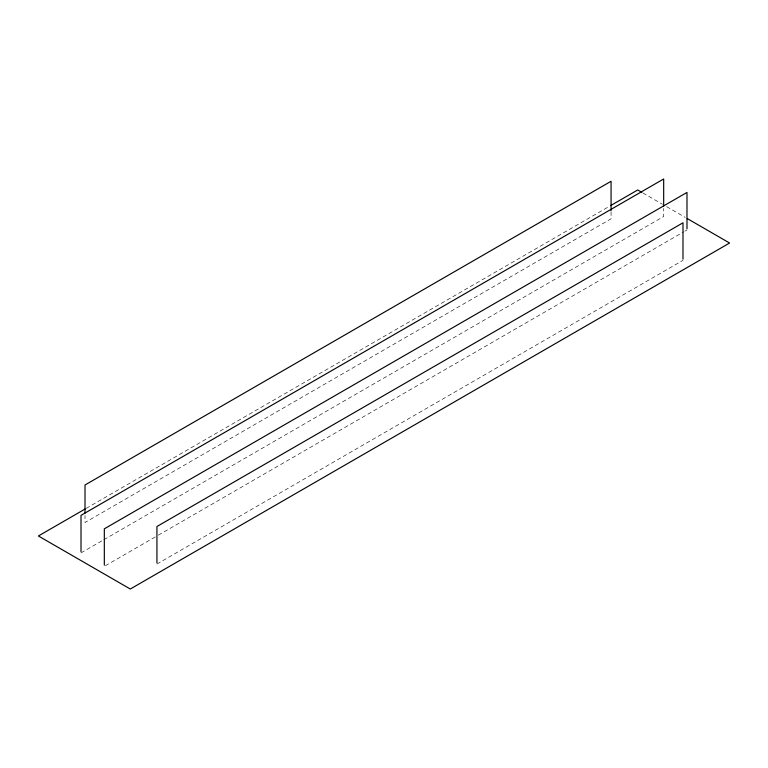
<?xml version="1.0" encoding="UTF-8"?>
<svg xmlns="http://www.w3.org/2000/svg" width="768" height="768" viewBox="0 0 768 768"><rect width="100%" height="100%" fill="white"/><g stroke="black" fill="none" stroke-linecap="round" stroke-linejoin="round"><path stroke-width="0.58" stroke-dasharray="3.84 2.88" d="M86.179 508.387L609.667 206.16M81.014 552.893L102.826 540.298M103.862 539.702L663.677 216.499L663.677 208.426M105.36 565.747L157.296 535.766M158.333 535.162L683.866 231.754M684.902 231.149L686.986 229.949M156.931 564.038L682.992 260.323M642.874 192.95L662.486 204.278M666.614 206.659L685.2 217.392M611.069 211.766L611.069 218.803L85.008 522.518L85.008 515.482"/><path stroke-width="1.15" d="M85.142 508.992L38.4 535.978L130.291 589.027L729.6 243.024L687.264 218.582M610.704 205.555L637.709 189.965L641.837 192.355M686.986 228.797L686.986 192.432L104.323 528.826L104.323 565.171M682.992 259.152L682.992 222.797L156.931 526.512L156.931 562.867M663.677 206.112L663.677 178.973L81.014 515.366L81.014 551.722M611.069 210.595L611.069 181.277L85.008 484.992L85.008 513.139"/></g></svg>
